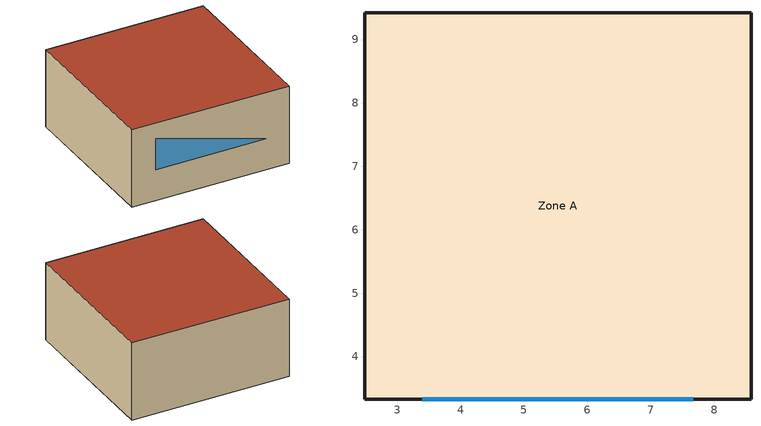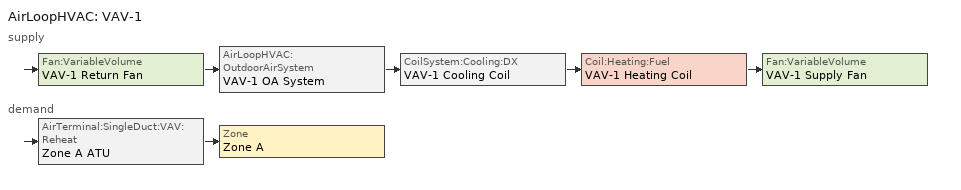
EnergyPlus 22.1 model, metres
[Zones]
Zone A
 floor ground (Exterior Floor): 8.58,9.42 8.58,3.33 2.49,3.33 2.49,9.42 z0
 wall outside (Exterior Wall): 8.58,3.33 8.58,9.42 2.49,9.42 2.49,3.33 8.58,3.33 z0:3.05
 window (Exterior Window): 3.4,3.33,2.44 3.4,3.33,1.22 7.67,3.33,1.22
 roof outside (Exterior Roof): 2.49,9.42 2.49,3.33 8.58,3.33 8.58,9.42 z3.05
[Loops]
AirLoopHVAC 'VAV-1'
 supply: Fan:VariableVolume 'VAV-1 Return Fan' > AirLoopHVAC:OutdoorAirSystem 'VAV-1 OA System' > CoilSystem:Cooling:DX 'VAV-1 Cooling Coil' > Coil:Heating:Fuel 'VAV-1 Heating Coil' > Fan:VariableVolume 'VAV-1 Supply Fan'
 demand: AirTerminal:SingleDuct:VAV:Reheat 'Zone A ATU' > Zone 'Zone A'
[Building]
simplest: Loads convergence tolerance value=0.5; Maximum number of warmup days=25; Minimum number of warmup days=2; North axis=0; Solar distribution=FullInteriorAndExterior; Temperature convergence tolerance value=0.5; Terrain=City
[Site:Location]
Chicago Ohare Intl Ap_IL_USA Design_Conditions: Elevation=201; Latitude=41.98; Longitude=-87.92; Time zone=-6
[SizingPeriod:DesignDay] Barometric pressure=98934; Day of month=21; Daylight saving time indicator=No; Dry bulb temperature range modifier type=DefaultMultipliers; Humidity condition type=WetBulb; Rain indicator=No; Snow indicator=No
Name | Ashrae clear sky optical depth for beam irradiance taub | Ashrae clear sky optical depth for diffuse irradiance taud | Daily dry bulb temperature range | Day type | Maximum dry bulb temperature | Month | Solar model indicator | Wetbulb or dewpoint at maximum dry bulb | Wind direction | Wind speed | Sky clearness
Chicago Ohare Intl Ap Ann Clg .4% Condns DB=>MWB | 0.455 | 2.05 | 10.5 | SummerDesignDay | 33.3 | 7 | ASHRAETau | 23.7 | 230 | 5.2
Chicago Ohare Intl Ap Ann Htg 99.6% Condns DB |  |  | 0 | WinterDesignDay | -20 | 1 | ASHRAEClearSky | -20 | 270 | 4.9 | 0
[Construction]
Exterior Floor: Concrete HW Solid 6in, Carpet
Exterior Roof: Roof Membrane, Roof Continuous Insulation, Metal Decking
Exterior Wall: Stucco, Wall Continuous Insulation, Wall Cavity Effective Insulation, Gypsum 5/8in
Exterior Window: Theoretical Glazing
[Material]
Name | Conductivity | Density | Roughness | Solar absorptance | Specific heat | Thermal absorptance | Thickness | Visible absorptance
Carpet | 0.06 | 288 | VeryRough | 0.7 | 1380 | 0.9 | 0.0127 | 0.8
Concrete HW Solid 6in | 1.311 | 2240 | Rough | 0.7 | 836.8 | 0.9 | 0.1524 | 0.7
Gypsum 5/8in | 0.1622 | 800 | MediumSmooth | 0.7 | 1090 | 0.9 | 0.016 | 0.7
Metal Decking | 45 | 7689 | MediumSmooth | 0.7 | 418 | 0.9 | 0.0015 | 0.3
Roof Continuous Insulation | 0.0288 | 32 | VeryRough |  | 1465 |  | 0.101434
Roof Membrane | 0.16 | 1121.29 | VeryRough | 0.7 | 1460 | 0.85 | 0.0095 | 0.7
Stucco | 0.72 | 1856 | Smooth | 0.7 | 840 | 0.9 | 0.01015 | 0.7
Wall Cavity Effective Insulation | 0.0838983 | 8.17 | VeryRough |  | 837 |  | 0.0889
Wall Continuous Insulation | 0.0288 | 32 | MediumSmooth |  | 1465 |  | 0.0380376
[WindowMaterial:SimpleGlazingSystem]
Theoretical Glazing: Solar heat gain coefficient=0.4; U factor=3.12323; Visible transmittance=0.4
[AirLoopHVAC]
VAV-1: Design supply air flow rate=Autosize
[AirTerminal:SingleDuct:VAV:Reheat]
Zone A ATU: Availability schedule=Zone A Operation Schedule; Constant minimum air flow fraction=Autosize; Convergence tolerance=0.001; Damper heating action=Normal; Maximum air flow rate=Autosize; Reheat coil=Zone A fan coilHeat Coil; Zone minimum air flow input method=Constant
[AvailabilityManager:Scheduled]
VAV-1 Availability Manager: Schedule=VAV-1 Operation Schedule
[Coil:Cooling:DX:TwoSpeed]
VAV-1 CoolC DXCoil: Availability schedule=VAV-1 Always On Schedule; Condenser type=AirCooled; Energy input ratio function of flow fraction curve=VAV-1 Measured_CoolCStandard10Ton_EIRFFF; Energy input ratio function of temperature curve=VAV-1 Measured_CoolCStandard10Ton_EIRFT; High speed evaporative condenser effectiveness=0.9; High speed gross rated cooling cop=3.23; High speed gross rated total cooling capacity=Autosize; High speed rated air flow rate=Autosize; High speed rated sensible heat ratio=Autosize; Low speed energy input ratio function of temperature curve=VAV-1 Measured_CoolCStandard10Ton_EIRFT; Low speed evaporative condenser effectiveness=0.9; Low speed gross rated cooling cop=3.23; Low speed gross rated sensible heat ratio=Autosize; Low speed gross rated total cooling capacity=Autosize; Low speed rated air flow rate=Autosize; Low speed total cooling capacity function of temperature curve=VAV-1 Measured_CoolCStandard10Ton_CapFT; Minimum outdoor dry bulb temperature for compressor operation=-25; Part load fraction correlation curve=VAV-1 No_PLR_Degredation; Total cooling capacity function of flow fraction curve=VAV-1 Measured_CoolCStandard10Ton_CapFF; Total cooling capacity function of temperature curve=VAV-1 Measured_CoolCStandard10Ton_CapFT
[Coil:Heating:Electric]
Zone A fan coilHeat Coil: Availability schedule=Zone A Operation Schedule; Efficiency=1; Nominal capacity=Autosize
[Coil:Heating:Fuel]
VAV-1 Heating Coil: Availability schedule=VAV-1 Always On Schedule; Burner efficiency=0.8; Fuel type=NaturalGas; Nominal capacity=Autosize
[CoilSystem:Cooling:DX]
VAV-1 Cooling Coil: Availability schedule=VAV-1 Always On Schedule; Cooling coil=VAV-1 CoolC DXCoil
[Controller:OutdoorAir]
VAV-1 OA Controller: Economizer control action type=ModulateFlow; Economizer control type=FixedDryBulb; Economizer maximum limit dry bulb temperature=23.8889; Economizer minimum limit dry bulb temperature=4.44; Heat recovery bypass control type=BypassWhenWithinEconomizerLimits; Lockout type=LockoutWithHeating; Maximum outdoor air flow rate=Autosize; Minimum limit type=FixedMinimum; Minimum outdoor air flow rate=Autosize; Minimum outdoor air schedule=VAV-1 Outdoor Air Schedule
[DesignSpecification:OutdoorAir]
Zone A Design OA: Outdoor air flow per person=0; Outdoor air flow per zone=0; Outdoor air flow per zone floor area=0; Outdoor air method=Sum
[ElectricEquipment]
Zone A Elec Equip: Design level calculation method=Watts/Area; End use subcategory=GeneralEquipment; Fraction latent=0; Fraction lost=0; Fraction radiant=0.5; Schedule=Zone A Elec Equip Sch; Watts per zone floor area=5.38196; Zone or zonelist or space or spacelist=Zone A
[EnergyManagementSystem:OutputVariable]
Electricity Facility EMS: Ems program or subroutine=NetMeterProgram; Ems variable=EF; Type of data in variable=Summed; Units=J; Update frequency=ZoneTimestep
[EnergyManagementSystem:Program]
NetMeterProgram: Set EF = EFC_meter
[EnergyManagementSystem:ProgramCallingManager]
OutputReporting: EndOfSystemTimestepBeforeHVACReporting; NetMeterProgram
[EnergyManagementSystem:Sensor]
EFC_meter: Output variable or output meter=Electricity:Facility
[Fan:VariableVolume] Availability schedule=VAV-1 Operation Schedule; Fan power coefficient 1=0.0013; Fan power coefficient 2=0.147; Fan power coefficient 3=0.9506; Fan power coefficient 4=-0.0998; Fan power coefficient 5=0; Fan power minimum flow rate input method=Fraction; Fan total efficiency=0.65; Maximum flow rate=Autosize; Motor efficiency=0.85; Motor in airstream fraction=1
Name | Fan power minimum flow fraction | Pressure rise
VAV-1 Return Fan | 0 | 560.45
VAV-1 Supply Fan | 0.3 | 747.267
[HeatExchanger:AirToAir:SensibleAndLatent]
VAV-1 Energy Recovery Wheel: Availability schedule=VAV-1 Always On Schedule; Economizer lockout=Yes; Frost control type=None; Heat exchanger type=Rotary; Latent effectiveness at 75 cooling air flow=0.7; Latent effectiveness at 75 heating air flow=0.7; Latent effectiveness at 100 cooling air flow=0.7; Latent effectiveness at 100 heating air flow=0.7; Nominal electric power=260; Nominal supply air flow rate=Autosize; Sensible effectiveness at 75 cooling air flow=0.7; Sensible effectiveness at 75 heating air flow=0.7; Sensible effectiveness at 100 cooling air flow=0.7; Sensible effectiveness at 100 heating air flow=0.7; Supply air outlet temperature control=Yes
[Lights]
Zone A Lighting: Design level calculation method=Watts/Area; End use subcategory=GeneralLights; Fraction radiant=0.7; Fraction replaceable=1; Fraction visible=0.2; Return air fraction=0; Schedule=Zone A Lighting Schedule; Watts per zone floor area=11.8403; Zone or zonelist or space or spacelist=Zone A
[People]
Zone A People: Activity level schedule=Zone A Activity Sch; Fraction radiant=0.3; Number of people calculation method=People/Area; Number of people schedule=Zone A Occupant Sch; People per floor area=0.0430556; Zone or zonelist or space or spacelist=Zone A
[SetpointManager:MixedAir]
VAV-1 HeatC Setpoint Manager: Control variable=Temperature; Setpoint node or nodelist=VAV-1 HeatC Setpoint Nodes
[SetpointManager:OutdoorAirPretreat]
VAV-1 OA Setpoint Manager: Control variable=Temperature; Setpoint node or nodelist=VAV-1 OA Setpoint Nodes
[SetpointManager:Scheduled]
VAV-1 SAT Setpoint Manager: Control variable=Temperature; Schedule=VAV-1 Supply Air Temp Schedule; Setpoint node or nodelist=VAV-1 Supply Equipment Outlet Node
[Sizing:System]
VAV-1: 100 outdoor air in cooling=No; 100 outdoor air in heating=No; Central cooling capacity control method=VAV; Central cooling design supply air humidity ratio=0.0085; Central cooling design supply air temperature=12.7778; Central heating design supply air humidity ratio=0.008; Central heating design supply air temperature=12.7778; Central heating maximum system air flow ratio=0.3; Cooling design capacity=Autosize; Cooling design capacity method=CoolingDesignCapacity; Cooling supply air flow rate method=DesignDay; Design outdoor air flow rate=Autosize; Heating design capacity=Autosize; Heating design capacity method=HeatingDesignCapacity; Heating supply air flow rate method=DesignDay; Precool design humidity ratio=0.008; Precool design temperature=11; Preheat design humidity ratio=0.008; Preheat design temperature=7; Type of load to size on=Sensible; Type of zone sum to use=Coincident; Zone maximum outdoor air fraction=1
[Sizing:Zone]
Zone A: Cooling design air flow method=DesignDay; Design specification outdoor air object=Zone A Design OA; Heating design air flow method=DesignDay; Zone cooling design supply air humidity ratio=0.0085; Zone cooling design supply air temperature=12.78; Zone cooling design supply air temperature input method=SupplyAirTemperature; Zone heating design supply air humidity ratio=0.008; Zone heating design supply air temperature=45; Zone heating design supply air temperature input method=SupplyAirTemperature
[SurfaceProperty:OtherSideConditionsModel]
GapConvectionModel: Type of modeling=GapConvectionRadiation
[ThermostatSetpoint:DualSetpoint]
Zone A Setpoints: Cooling setpoint temperature schedule=Zone A Cooling Setpoint Sch; Heating setpoint temperature schedule=Zone A Heating Setpoint Sch
[Zone]
Zone A: Multiplier=1
[ZoneControl:Thermostat]
Zone A Thermostat: Zone or zonelist=Zone A; Control 1=Zone A Setpoints; Control type schedule=Zone A Thermostat Type Sched
[Zone equipment]
Zone A: Zone A ATU
[ZoneInfiltration:DesignFlowRate]
Zone A Infiltration: Zone or zonelist=Zone A; Design flow rate calculation method=Flow/ExteriorArea; Flow per exterior surface area=0.000349514; Schedule=Zone A Infiltration Schedule
[Curve:Biquadratic] Maximum value of x=29.4; Maximum value of y=50.3; Minimum value of x=11.1; Minimum value of y=10
Name | Coefficient1 constant | Coefficient2 x | Coefficient3 x 2 | Coefficient4 y | Coefficient5 y 2 | Coefficient6 x y
VAV-1 Measured_CoolCStandard10Ton_CapFT | 0.52357 | 0.03478 | 0 | -0.001915 | -0.00010838 | 0
VAV-1 Measured_CoolCStandard10Ton_EIRFT | 0.9847 | -0.04285 | 0.0013562 | 0.009934 | 0.0006398 | -0.001169
[Curve:Quadratic] Coefficient3 x 2=0
Name | Maximum value of x | Minimum value of x | Coefficient1 constant | Coefficient2 x
VAV-1 Measured_CoolCStandard10Ton_CapFF | 1.197 | 0.776 | 0.7685 | 0.2315
VAV-1 Measured_CoolCStandard10Ton_EIRFFF | 1.197 | 0.776 | 1.192 | -0.1917
VAV-1 No_PLR_Degredation | 1 | 0 | 1 | 0
[Schedule:Compact]
VAV-1 Operation Schedule; VAV-1 Outdoor Air Schedule; Zone A Infiltration Schedule; Zone A Operation Schedule: Through: 12/31, For: AllDays, Until: 24:00, 1
Zone A Elec Equip Sch: Through: 12/31, For: Weekdays SummerDesignDay, Until: 08:00, 0.3, Until: 12:00, 0.9, Until: 13:00, 0.8, Until: 17:00, 0.9, Until: 18:00, 0.5, Until: 24:00, 0.3, For: WinterDesignDay, Until: 06:00, 0.3, Until: 08:00, 0.4, Until: 12:00, 0.5, Until: 17:00, 0.35, Until: 24:00, 0.3, For: Saturday Sunday Holidays AllOtherDays, Until: 24:00, 0.3
Zone A Lighting Schedule: Through: 12/31, For: Weekdays SummerDesignDay, Until: 05:00, 0.05, Until: 07:00, 0.1, Until: 08:00, 0.3, Until: 17:00, 0.9, Until: 18:00, 0.5, Until: 20:00, 0.3, Until: 22:00, 0.2, Until: 23:00, 0.1, Until: 24:00, 0.05, For: WinterDesignDay, Until: 06:00, 0.05, Until: 08:00, 0.1, Until: 12:00, 0.3, Until: 17:00, 0.15, Until: 24:00, 0.05, For: Saturday Sunday Holidays AllOtherDays, Until: 24:00, 0.05
Zone A occupant Sch: Through: 12/31, For: Weekdays, Until: 05:00, 0, Until: 07:00, 0.1, Until: 08:00, 0.3, Until: 12:00, 0.95, Until: 13:00, 0.5, Until: 17:00, 0.95, Until: 18:00, 0.3, Until: 24:00, 0, For: SummerDesignDay, Until: 06:00, 0, Until: 22:00, 1, Until: 24:00, 0.05, For: WinterDesignDay, Until: 06:00, 0, Until: 08:00, 0.1, Until: 12:00, 0.3, Until: 17:00, 0.1, Until: 19:00, 0.05, Until: 24:00, 0, For: Saturday Sunday Holidays AllOtherDays, Until: 24:00, 0
[Schedule:Constant]
Name | Hourly value
VAV-1 Always On Schedule | 1
VAV-1 Supply Air Temp Schedule | 12.7778
Zone A Activity Sch | 120
Zone A Cooling Setpoint Sch | 23.8889
Zone A Heating Setpoint Sch | 21.1111
Zone A Thermostat Type Sched | 4
